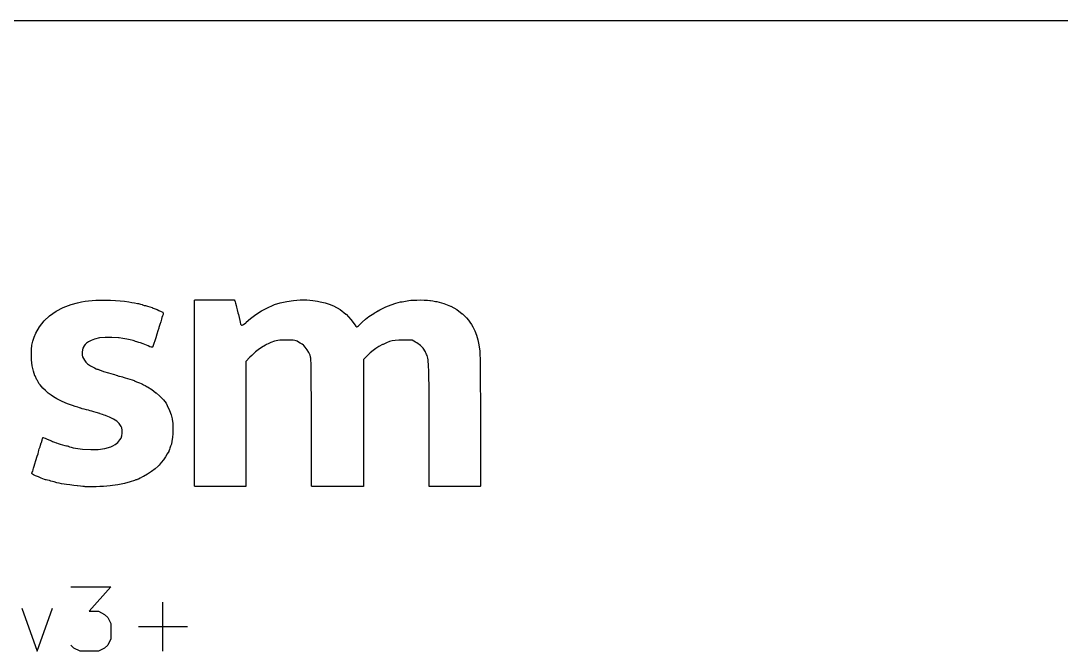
# Model space of a CAD drawing. Extents: x 8 to 330, y -289 to -8.
# Drawn here: x 121.96 to 146.2, y -273.68 to -259 of the extents above; entities that cross this region are included whole.
import ezdxf

# ---------------------------------------------------------------- set-up
doc = ezdxf.new("R2010")
doc.units = 0
doc.header["$MEASUREMENT"] = 0
doc.layers.add('BLACK', color=7, linetype='CONTINUOUS')

msp = doc.modelspace()

# ---------------------------------------------------------------- linework, layer by layer
at = {"layer": 'BLACK', "linetype": 'CONTINUOUS'}
for p, q in [((200.007, -259.002), (92.0072, -259.002)), ((123.134, -265.607), (123.286, -265.566)), ((123.286, -265.566), (123.378, -265.547)), ((123.286, -265.566), (123.286, -265.566)), ((123.286, -265.566), (123.286, -265.566)), ((123.378, -265.547), (123.461, -265.532)), ((123.378, -265.547), (123.378, -265.547)), ((123.378, -265.547), (123.378, -265.547)), ((123.461, -265.532), (123.461, -265.532)), ((123.461, -265.532), (123.462, -265.532)), ((123.462, -265.532), (123.54, -265.521)), ((123.54, -265.521), (123.622, -265.514)), ((123.54, -265.521), (123.54, -265.521)), ((123.54, -265.521), (123.54, -265.521)), ((123.622, -265.514), (123.714, -265.51)), ((123.622, -265.514), (123.622, -265.514)), ((123.622, -265.514), (123.622, -265.514)), ((123.714, -265.51), (123.823, -265.509)), ((123.714, -265.51), (123.714, -265.51)), ((123.714, -265.51), (123.714, -265.51)), ((123.823, -265.509), (123.908, -265.508)), ((123.823, -265.509), (123.823, -265.509)), ((123.908, -265.508), (123.908, -265.508)), ((123.908, -265.508), (123.908, -265.508)), ((123.908, -265.508), (124.049, -265.509)), ((124.049, -265.509), (124.049, -265.509)), ((124.049, -265.509), (124.049, -265.509)), ((124.049, -265.509), (124.17, -265.513)), ((124.17, -265.513), (124.17, -265.513)), ((124.17, -265.513), (124.171, -265.513)), ((124.171, -265.513), (124.278, -265.521)), ((124.278, -265.521), (124.278, -265.521)), ((124.278, -265.521), (124.278, -265.521)), ((124.278, -265.521), (124.38, -265.532)), ((124.38, -265.532), (124.38, -265.532)), ((124.38, -265.532), (124.38, -265.532)), ((124.38, -265.532), (124.482, -265.547)), ((124.482, -265.547), (124.482, -265.547)), ((124.482, -265.547), (124.482, -265.547)), ((124.482, -265.547), (124.551, -265.56)), ((124.551, -265.56), (124.551, -265.56)), ((124.551, -265.56), (124.551, -265.56)), ((124.551, -265.56), (124.614, -265.572)), ((124.614, -265.572), (124.682, -265.584)), ((124.682, -265.584), (124.706, -265.588)), ((124.706, -265.588), (124.706, -265.588)), ((124.706, -265.588), (124.706, -265.588)), ((124.706, -265.588), (124.752, -265.598)), ((126.013, -265.506), (126.014, -265.504)), ((126.013, -269.838), (126.013, -265.506)), ((126.014, -265.504), (126.015, -265.503)), ((126.015, -265.503), (126.016, -265.502)), ((126.016, -265.502), (126.018, -265.501)), ((126.018, -265.501), (126.936, -265.501)), ((126.936, -265.501), (126.936, -265.501)), ((126.936, -265.501), (126.937, -265.501)), ((126.936, -265.501), (126.936, -265.501)), ((126.937, -265.501), (126.938, -265.502)), ((126.938, -265.502), (126.938, -265.502)), ((126.938, -265.502), (126.938, -265.502)), ((126.938, -265.502), (126.939, -265.502)), ((126.939, -265.502), (126.94, -265.503)), ((126.94, -265.503), (126.94, -265.503)), ((126.94, -265.503), (126.94, -265.503)), ((126.94, -265.503), (126.94, -265.504)), ((126.94, -265.504), (126.941, -265.504)), ((126.941, -265.504), (126.941, -265.504)), ((126.941, -265.504), (126.941, -265.504)), ((126.941, -265.504), (126.956, -265.543)), ((126.956, -265.543), (126.956, -265.543)), ((126.956, -265.543), (126.956, -265.544)), ((126.956, -265.544), (126.968, -265.579)), ((126.968, -265.579), (126.968, -265.579)), ((126.968, -265.579), (126.968, -265.579)), ((126.968, -265.579), (126.982, -265.629)), ((127.872, -265.61), (128.006, -265.568)), ((128.006, -265.568), (128.156, -265.535)), ((128.006, -265.568), (128.006, -265.568)), ((128.006, -265.568), (128.006, -265.568)), ((128.156, -265.535), (128.156, -265.535)), ((128.156, -265.535), (128.157, -265.535)), ((128.157, -265.535), (128.315, -265.513)), ((128.315, -265.513), (128.474, -265.501)), ((128.315, -265.513), (128.315, -265.513)), ((128.315, -265.513), (128.315, -265.513)), ((128.474, -265.501), (128.474, -265.501)), ((128.474, -265.501), (128.474, -265.501)), ((128.474, -265.501), (128.627, -265.501)), ((128.627, -265.501), (128.627, -265.501)), ((128.627, -265.501), (128.628, -265.501)), ((128.628, -265.501), (128.767, -265.513)), ((128.767, -265.513), (128.767, -265.513)), ((128.767, -265.513), (128.767, -265.513)), ((128.767, -265.513), (128.817, -265.521)), ((128.817, -265.521), (128.817, -265.521)), ((128.817, -265.521), (128.817, -265.521)), ((128.817, -265.521), (128.877, -265.533)), ((128.877, -265.533), (128.934, -265.543)), ((128.934, -265.543), (128.975, -265.55)), ((128.975, -265.55), (128.975, -265.55)), ((128.975, -265.55), (128.975, -265.55)), ((128.975, -265.55), (129.055, -265.569)), ((129.055, -265.569), (129.056, -265.569)), ((129.056, -265.569), (129.056, -265.569)), ((129.056, -265.569), (129.147, -265.6)), ((130.588, -265.613), (130.699, -265.576)), ((130.699, -265.576), (130.811, -265.549)), ((130.699, -265.576), (130.699, -265.576)), ((130.699, -265.576), (130.699, -265.576)), ((130.811, -265.549), (130.843, -265.543)), ((130.811, -265.549), (130.811, -265.549)), ((130.811, -265.549), (130.811, -265.549)), ((130.843, -265.543), (130.963, -265.521)), ((130.843, -265.543), (130.843, -265.543)), ((130.843, -265.543), (130.843, -265.543)), ((130.963, -265.521), (130.998, -265.515)), ((130.963, -265.521), (130.963, -265.521)), ((130.963, -265.521), (130.963, -265.521)), ((130.998, -265.515), (130.998, -265.515)), ((130.998, -265.515), (130.999, -265.515)), ((130.999, -265.515), (131.045, -265.509)), ((131.045, -265.509), (131.111, -265.506)), ((131.045, -265.509), (131.045, -265.509)), ((131.045, -265.509), (131.045, -265.509)), ((131.111, -265.506), (131.191, -265.504)), ((131.111, -265.506), (131.111, -265.506)), ((131.111, -265.506), (131.111, -265.506)), ((131.191, -265.504), (131.276, -265.503)), ((131.191, -265.504), (131.191, -265.504)), ((131.191, -265.504), (131.191, -265.504)), ((131.276, -265.503), (131.276, -265.503)), ((131.276, -265.503), (131.276, -265.503)), ((131.276, -265.503), (131.359, -265.505)), ((131.359, -265.505), (131.359, -265.505)), ((131.359, -265.505), (131.359, -265.505)), ((131.359, -265.505), (131.432, -265.507)), ((131.432, -265.507), (131.432, -265.507)), ((131.432, -265.507), (131.433, -265.507)), ((131.433, -265.507), (131.49, -265.512)), ((131.49, -265.512), (131.49, -265.512)), ((131.49, -265.512), (131.49, -265.512)), ((131.49, -265.512), (131.508, -265.515)), ((131.508, -265.515), (131.508, -265.515)), ((131.508, -265.515), (131.508, -265.515)), ((131.508, -265.515), (131.56, -265.524)), ((131.56, -265.524), (131.56, -265.524)), ((131.56, -265.524), (131.56, -265.524)), ((131.56, -265.524), (131.621, -265.536)), ((131.621, -265.536), (131.621, -265.536)), ((131.621, -265.536), (131.653, -265.542)), ((131.653, -265.542), (131.653, -265.542)), ((131.653, -265.542), (131.653, -265.542)), ((131.653, -265.542), (131.817, -265.583)), ((131.817, -265.583), (131.818, -265.583)), ((131.818, -265.583), (131.818, -265.584)), ((131.818, -265.584), (131.975, -265.646)), ((122.635, -265.871), (122.784, -265.766)), ((122.784, -265.766), (122.785, -265.766)), ((122.785, -265.766), (122.951, -265.678)), ((122.785, -265.766), (122.785, -265.766)), ((122.951, -265.678), (123.133, -265.608)), ((122.951, -265.678), (122.951, -265.678)), ((122.951, -265.678), (122.951, -265.678)), ((123.133, -265.608), (123.134, -265.607)), ((123.134, -265.607), (123.134, -265.607)), ((124.752, -265.598), (124.752, -265.598)), ((124.752, -265.598), (124.753, -265.598)), ((124.753, -265.598), (124.787, -265.608)), ((124.787, -265.608), (124.787, -265.609)), ((124.787, -265.609), (124.788, -265.609)), ((124.788, -265.609), (124.799, -265.616)), ((124.799, -265.616), (124.823, -265.626)), ((124.823, -265.626), (124.84, -265.628)), ((124.84, -265.628), (124.84, -265.628)), ((124.84, -265.628), (124.84, -265.628)), ((124.84, -265.628), (124.869, -265.633)), ((124.869, -265.633), (124.869, -265.633)), ((124.869, -265.633), (124.869, -265.633)), ((124.869, -265.633), (124.914, -265.645)), ((124.914, -265.645), (124.915, -265.645)), ((124.915, -265.645), (124.915, -265.645)), ((124.915, -265.645), (124.97, -265.662)), ((124.97, -265.662), (124.97, -265.662)), ((124.97, -265.662), (124.97, -265.662)), ((124.97, -265.662), (125.024, -265.681)), ((125.024, -265.681), (125.024, -265.682)), ((125.024, -265.682), (125.024, -265.682)), ((125.024, -265.682), (125.067, -265.699)), ((125.067, -265.699), (125.067, -265.699)), ((125.067, -265.699), (125.067, -265.699)), ((125.067, -265.699), (125.095, -265.711)), ((125.095, -265.711), (125.139, -265.728)), ((125.139, -265.728), (125.139, -265.728)), ((125.139, -265.728), (125.139, -265.728)), ((125.139, -265.728), (125.177, -265.744)), ((125.177, -265.744), (125.177, -265.744)), ((125.177, -265.744), (125.177, -265.744)), ((125.177, -265.744), (125.234, -265.769)), ((125.234, -265.769), (125.234, -265.769)), ((125.234, -265.769), (125.235, -265.769)), ((125.235, -265.769), (125.269, -265.79)), ((125.269, -265.79), (125.269, -265.79)), ((125.269, -265.79), (125.269, -265.79)), ((125.269, -265.79), (125.27, -265.791)), ((125.27, -265.791), (125.27, -265.791)), ((125.27, -265.791), (125.27, -265.791)), ((125.27, -265.791), (125.27, -265.792)), ((125.27, -265.792), (125.282, -265.812)), ((125.283, -265.815), (125.279, -265.839)), ((125.282, -265.812), (125.283, -265.812)), ((125.283, -265.812), (125.283, -265.813)), ((125.283, -265.813), (125.283, -265.813)), ((125.283, -265.813), (125.283, -265.813)), ((125.283, -265.813), (125.283, -265.814)), ((125.283, -265.814), (125.283, -265.815)), ((126.982, -265.629), (126.982, -265.629)), ((126.982, -265.629), (126.982, -265.629)), ((126.982, -265.629), (126.991, -265.667)), ((126.991, -265.667), (126.991, -265.667)), ((126.991, -265.667), (126.991, -265.667)), ((126.991, -265.667), (127.005, -265.73)), ((127.005, -265.73), (127.022, -265.801)), ((127.022, -265.801), (127.022, -265.801)), ((127.022, -265.801), (127.022, -265.801)), ((127.022, -265.801), (127.032, -265.844)), ((127.438, -265.842), (127.571, -265.758)), ((127.571, -265.758), (127.708, -265.683)), ((127.571, -265.758), (127.571, -265.758)), ((127.571, -265.758), (127.571, -265.758)), ((127.708, -265.683), (127.841, -265.623)), ((127.708, -265.683), (127.708, -265.683)), ((127.708, -265.683), (127.708, -265.683)), ((127.841, -265.623), (127.871, -265.611)), ((127.841, -265.623), (127.841, -265.623)), ((127.841, -265.623), (127.841, -265.623)), ((127.871, -265.611), (127.872, -265.611)), ((127.872, -265.611), (127.872, -265.61)), ((129.147, -265.6), (129.147, -265.601)), ((129.147, -265.601), (129.147, -265.601)), ((129.147, -265.601), (129.243, -265.642)), ((129.243, -265.642), (129.243, -265.642)), ((129.243, -265.642), (129.244, -265.642)), ((129.244, -265.642), (129.401, -265.727)), ((129.401, -265.727), (129.401, -265.727)), ((129.401, -265.727), (129.401, -265.727)), ((129.401, -265.727), (129.537, -265.832)), ((129.537, -265.832), (129.538, -265.833)), ((130.146, -265.839), (130.206, -265.801)), ((130.206, -265.801), (130.221, -265.794)), ((130.206, -265.801), (130.206, -265.801)), ((130.206, -265.801), (130.206, -265.801)), ((130.221, -265.794), (130.247, -265.78)), ((130.247, -265.78), (130.28, -265.758)), ((130.28, -265.758), (130.283, -265.756)), ((130.283, -265.756), (130.284, -265.756)), ((130.284, -265.756), (130.323, -265.733)), ((130.284, -265.756), (130.284, -265.756)), ((130.323, -265.733), (130.358, -265.714)), ((130.323, -265.733), (130.323, -265.733)), ((130.323, -265.733), (130.323, -265.733)), ((130.358, -265.714), (130.359, -265.713)), ((130.358, -265.714), (130.358, -265.714)), ((130.358, -265.714), (130.358, -265.714)), ((130.359, -265.713), (130.36, -265.713)), ((130.36, -265.713), (130.39, -265.7)), ((130.36, -265.713), (130.36, -265.713)), ((130.36, -265.713), (130.36, -265.713)), ((130.39, -265.7), (130.435, -265.68)), ((130.39, -265.7), (130.39, -265.7)), ((130.39, -265.7), (130.39, -265.7)), ((130.435, -265.68), (130.465, -265.666)), ((130.465, -265.666), (130.587, -265.614)), ((130.465, -265.666), (130.465, -265.666)), ((130.465, -265.666), (130.465, -265.666)), ((130.587, -265.614), (130.588, -265.613)), ((130.587, -265.614), (130.587, -265.614)), ((131.975, -265.646), (131.975, -265.646)), ((131.975, -265.646), (131.976, -265.646)), ((131.976, -265.646), (132.12, -265.726)), ((132.12, -265.726), (132.12, -265.726)), ((132.12, -265.726), (132.12, -265.726)), ((132.12, -265.726), (132.247, -265.822)), ((132.247, -265.822), (132.247, -265.822)), ((132.247, -265.822), (132.248, -265.823)), ((132.248, -265.823), (132.285, -265.858)), ((122.399, -266.126), (122.506, -265.992)), ((122.506, -265.992), (122.507, -265.992)), ((122.507, -265.992), (122.635, -265.872)), ((122.507, -265.992), (122.507, -265.992)), ((122.635, -265.872), (122.635, -265.871)), ((122.635, -265.871), (122.635, -265.871)), ((125.223, -266.008), (125.202, -266.076)), ((125.24, -265.953), (125.223, -266.008)), ((125.223, -266.008), (125.223, -266.008)), ((125.252, -265.913), (125.24, -265.953)), ((125.24, -265.953), (125.24, -265.953)), ((125.24, -265.953), (125.24, -265.953)), ((125.266, -265.869), (125.252, -265.913)), ((125.276, -265.843), (125.266, -265.869)), ((125.278, -265.842), (125.276, -265.843)), ((125.279, -265.84), (125.278, -265.841)), ((125.278, -265.841), (125.278, -265.841)), ((125.278, -265.841), (125.278, -265.842)), ((125.279, -265.839), (125.279, -265.84)), ((125.279, -265.84), (125.279, -265.84)), ((125.279, -265.84), (125.279, -265.84)), ((127.032, -265.844), (127.047, -265.908)), ((127.047, -265.908), (127.047, -265.908)), ((127.047, -265.908), (127.047, -265.908)), ((127.047, -265.908), (127.062, -265.977)), ((127.062, -265.977), (127.071, -266.017)), ((127.071, -266.017), (127.084, -266.065)), ((127.084, -266.065), (127.1, -266.089)), ((127.12, -266.091), (127.153, -266.073)), ((127.153, -266.073), (127.202, -266.032)), ((127.202, -266.032), (127.214, -266.02)), ((127.214, -266.019), (127.316, -265.931)), ((127.214, -266.02), (127.214, -266.019)), ((127.214, -266.02), (127.214, -266.02)), ((127.316, -265.931), (127.437, -265.842)), ((127.316, -265.931), (127.316, -265.931)), ((127.316, -265.931), (127.316, -265.931)), ((127.437, -265.842), (127.437, -265.842)), ((127.437, -265.842), (127.438, -265.842)), ((129.538, -265.833), (129.538, -265.833)), ((129.538, -265.833), (129.654, -265.958)), ((129.654, -265.958), (129.654, -265.958)), ((129.654, -265.958), (129.654, -265.958)), ((129.654, -265.958), (129.702, -266.025)), ((129.702, -266.025), (129.702, -266.025)), ((129.702, -266.025), (129.702, -266.025)), ((129.702, -266.025), (129.741, -266.081)), ((129.843, -266.093), (129.916, -266.023)), ((129.916, -266.022), (129.995, -265.953)), ((129.916, -266.023), (129.916, -266.022)), ((129.916, -266.023), (129.916, -266.023)), ((129.995, -265.953), (130.073, -265.891)), ((129.995, -265.953), (129.995, -265.953)), ((129.995, -265.953), (129.995, -265.953)), ((130.073, -265.891), (130.145, -265.839)), ((130.073, -265.891), (130.073, -265.891)), ((130.073, -265.891), (130.073, -265.891)), ((130.145, -265.839), (130.145, -265.839)), ((130.145, -265.839), (130.146, -265.839)), ((132.285, -265.858), (132.285, -265.858)), ((132.285, -265.858), (132.285, -265.858)), ((132.285, -265.858), (132.345, -265.919)), ((132.345, -265.919), (132.345, -265.919)), ((132.345, -265.919), (132.345, -265.919)), ((132.345, -265.919), (132.39, -265.97)), ((132.39, -265.97), (132.39, -265.97)), ((132.39, -265.97), (132.39, -265.97)), ((132.39, -265.97), (132.426, -266.018)), ((132.426, -266.018), (132.426, -266.018)), ((132.426, -266.018), (132.426, -266.019)), ((132.426, -266.019), (132.46, -266.073)), ((132.46, -266.073), (132.46, -266.073)), ((132.46, -266.073), (132.461, -266.073)), ((132.461, -266.073), (132.49, -266.125)), ((122.277, -266.367), (122.317, -266.273)), ((122.317, -266.273), (122.399, -266.127)), ((122.317, -266.273), (122.317, -266.273)), ((122.317, -266.273), (122.317, -266.273)), ((122.399, -266.127), (122.399, -266.126)), ((122.399, -266.126), (122.399, -266.126)), ((125.134, -266.295), (125.116, -266.353)), ((125.155, -266.225), (125.134, -266.295)), ((125.134, -266.295), (125.134, -266.295)), ((125.134, -266.295), (125.134, -266.295)), ((125.177, -266.157), (125.155, -266.225)), ((125.181, -266.145), (125.177, -266.157)), ((125.202, -266.076), (125.181, -266.145)), ((125.181, -266.145), (125.181, -266.145)), ((125.181, -266.145), (125.181, -266.145)), ((125.202, -266.076), (125.202, -266.076)), ((127.1, -266.089), (127.12, -266.091)), ((129.741, -266.081), (129.768, -266.114)), ((129.768, -266.114), (129.789, -266.126)), ((129.789, -266.126), (129.808, -266.123)), ((129.808, -266.123), (129.832, -266.103)), ((129.832, -266.103), (129.843, -266.093)), ((129.843, -266.093), (129.843, -266.093)), ((129.843, -266.093), (129.843, -266.093)), ((132.49, -266.125), (132.49, -266.125)), ((132.49, -266.125), (132.49, -266.125)), ((132.49, -266.125), (132.538, -266.223)), ((132.538, -266.223), (132.538, -266.223)), ((132.538, -266.223), (132.538, -266.223)), ((132.538, -266.223), (132.576, -266.322)), ((122.213, -266.657), (122.224, -266.556)), ((122.224, -266.555), (122.244, -266.462)), ((122.224, -266.556), (122.224, -266.555)), ((122.224, -266.555), (122.224, -266.555)), ((122.244, -266.462), (122.276, -266.368)), ((122.244, -266.462), (122.244, -266.462)), ((122.244, -266.462), (122.244, -266.462)), ((122.276, -266.368), (122.277, -266.367)), ((122.277, -266.367), (122.277, -266.367)), ((123.464, -266.538), (123.432, -266.582)), ((123.496, -266.505), (123.464, -266.538)), ((123.539, -266.477), (123.496, -266.505)), ((123.6, -266.445), (123.539, -266.477)), ((123.682, -266.414), (123.6, -266.445)), ((123.797, -266.388), (123.682, -266.414)), ((123.931, -266.374), (123.797, -266.388)), ((124.081, -266.374), (123.931, -266.374)), ((124.24, -266.386), (124.081, -266.374)), ((124.251, -266.387), (124.24, -266.386)), ((124.342, -266.4), (124.251, -266.387)), ((124.432, -266.415), (124.342, -266.4)), ((124.514, -266.432), (124.432, -266.415)), ((124.582, -266.45), (124.514, -266.432)), ((124.628, -266.465), (124.582, -266.45)), ((124.63, -266.466), (124.628, -266.465)), ((124.666, -266.48), (124.63, -266.466)), ((124.63, -266.466), (124.63, -266.466)), ((124.63, -266.466), (124.63, -266.466)), ((124.667, -266.48), (124.666, -266.48)), ((124.692, -266.485), (124.667, -266.48)), ((124.667, -266.48), (124.667, -266.48)), ((124.711, -266.489), (124.692, -266.485)), ((124.755, -266.502), (124.711, -266.489)), ((124.816, -266.524), (124.755, -266.502)), ((124.894, -266.553), (124.816, -266.524)), ((124.816, -266.524), (124.816, -266.524)), ((124.931, -266.569), (124.894, -266.553)), ((125.064, -266.518), (125.048, -266.563)), ((125.086, -266.452), (125.064, -266.518)), ((125.064, -266.518), (125.064, -266.518)), ((125.064, -266.518), (125.064, -266.518)), ((125.113, -266.362), (125.086, -266.452)), ((125.086, -266.452), (125.086, -266.452)), ((125.086, -266.452), (125.086, -266.452)), ((125.116, -266.353), (125.113, -266.362)), ((125.116, -266.353), (125.116, -266.353)), ((125.116, -266.353), (125.116, -266.353)), ((127.661, -266.556), (127.623, -266.577)), ((127.685, -266.541), (127.661, -266.555)), ((127.661, -266.555), (127.661, -266.556)), ((127.661, -266.556), (127.661, -266.556)), ((127.686, -266.541), (127.685, -266.541)), ((127.685, -266.541), (127.685, -266.541)), ((127.723, -266.523), (127.686, -266.541)), ((127.686, -266.541), (127.686, -266.541)), ((127.686, -266.541), (127.686, -266.541)), ((127.786, -266.496), (127.723, -266.523)), ((127.875, -266.462), (127.786, -266.496)), ((127.908, -266.451), (127.875, -266.462)), ((127.947, -266.444), (127.908, -266.451)), ((127.996, -266.439), (127.947, -266.444)), ((128.061, -266.437), (127.996, -266.439)), ((128.149, -266.436), (128.061, -266.437)), ((128.196, -266.436), (128.149, -266.436)), ((128.263, -266.437), (128.196, -266.436)), ((128.311, -266.439), (128.263, -266.437)), ((128.345, -266.444), (128.311, -266.439)), ((128.374, -266.452), (128.345, -266.444)), ((128.4, -266.464), (128.374, -266.452)), ((128.432, -266.482), (128.4, -266.464)), ((128.472, -266.505), (128.432, -266.482)), ((128.517, -266.534), (128.472, -266.505)), ((128.549, -266.558), (128.517, -266.534)), ((128.553, -266.562), (128.549, -266.558)), ((130.39, -266.542), (130.305, -266.586)), ((130.401, -266.537), (130.39, -266.542)), ((130.484, -266.499), (130.401, -266.537)), ((130.401, -266.537), (130.401, -266.537)), ((130.401, -266.537), (130.401, -266.537)), ((130.553, -266.471), (130.484, -266.499)), ((130.617, -266.453), (130.553, -266.471)), ((130.686, -266.443), (130.617, -266.453)), ((130.765, -266.438), (130.686, -266.443)), ((130.865, -266.436), (130.765, -266.438)), ((131.076, -266.436), (130.865, -266.436)), ((131.159, -266.483), (131.076, -266.436)), ((131.189, -266.5), (131.159, -266.483)), ((131.159, -266.483), (131.159, -266.483)), ((131.272, -266.559), (131.189, -266.5)), ((131.335, -266.627), (131.272, -266.559)), ((132.576, -266.322), (132.576, -266.323)), ((132.576, -266.323), (132.576, -266.323)), ((132.576, -266.323), (132.607, -266.43)), ((132.607, -266.43), (132.607, -266.43)), ((132.607, -266.43), (132.607, -266.43)), ((132.607, -266.43), (132.632, -266.551)), ((132.632, -266.551), (132.632, -266.551)), ((132.632, -266.551), (132.632, -266.551)), ((132.632, -266.551), (132.653, -266.694)), ((122.21, -266.776), (122.213, -266.657)), ((122.214, -266.895), (122.21, -266.776)), ((122.21, -266.776), (122.21, -266.776)), ((122.21, -266.776), (122.21, -266.776)), ((122.213, -266.657), (122.213, -266.657)), ((122.213, -266.657), (122.213, -266.657)), ((123.397, -266.665), (123.393, -266.717)), ((123.393, -266.717), (123.393, -266.735)), ((123.393, -266.735), (123.396, -266.791)), ((123.396, -266.791), (123.404, -266.83)), ((123.408, -266.627), (123.397, -266.665)), ((123.429, -266.589), (123.408, -266.627)), ((123.432, -266.582), (123.429, -266.589)), ((124.972, -266.59), (124.931, -266.569)), ((125.001, -266.601), (124.972, -266.59)), ((124.972, -266.59), (124.972, -266.59)), ((124.972, -266.59), (124.972, -266.59)), ((125.002, -266.601), (125.001, -266.601)), ((125.001, -266.601), (125.001, -266.601)), ((125.003, -266.601), (125.002, -266.601)), ((125.002, -266.601), (125.002, -266.601)), ((125.024, -266.6), (125.003, -266.601)), ((125.003, -266.601), (125.003, -266.601)), ((125.003, -266.601), (125.003, -266.601)), ((125.025, -266.6), (125.024, -266.6)), ((125.024, -266.6), (125.024, -266.6)), ((125.026, -266.6), (125.025, -266.6)), ((125.025, -266.6), (125.025, -266.6)), ((125.027, -266.599), (125.026, -266.6)), ((125.026, -266.6), (125.026, -266.6)), ((125.026, -266.6), (125.026, -266.6)), ((125.028, -266.599), (125.027, -266.599)), ((125.035, -266.59), (125.028, -266.598)), ((125.028, -266.598), (125.028, -266.599)), ((125.028, -266.599), (125.028, -266.599)), ((125.036, -266.589), (125.035, -266.59)), ((125.035, -266.59), (125.035, -266.59)), ((125.048, -266.563), (125.036, -266.589)), ((125.048, -266.563), (125.048, -266.563)), ((125.048, -266.563), (125.048, -266.563)), ((127.341, -266.796), (127.301, -266.838)), ((127.432, -266.71), (127.341, -266.796)), ((127.524, -266.637), (127.432, -266.71)), ((127.609, -266.584), (127.524, -266.637)), ((127.622, -266.577), (127.609, -266.584)), ((127.623, -266.577), (127.622, -266.577)), ((127.623, -266.577), (127.623, -266.577)), ((128.59, -266.604), (128.553, -266.562)), ((128.631, -266.662), (128.59, -266.604)), ((128.671, -266.729), (128.631, -266.662)), ((128.702, -266.791), (128.671, -266.729)), ((128.702, -266.792), (128.702, -266.791)), ((128.702, -266.793), (128.702, -266.792)), ((128.702, -266.792), (128.702, -266.792)), ((128.702, -266.792), (128.702, -266.792)), ((128.703, -266.794), (128.702, -266.793)), ((128.707, -266.805), (128.703, -266.794)), ((128.703, -266.794), (128.703, -266.794)), ((128.703, -266.794), (128.703, -266.794)), ((130.04, -266.795), (129.946, -266.887)), ((130.1, -266.737), (130.04, -266.795)), ((130.167, -266.677), (130.1, -266.737)), ((130.233, -266.629), (130.167, -266.677)), ((130.305, -266.586), (130.233, -266.629)), ((131.386, -266.712), (131.335, -266.627)), ((131.39, -266.719), (131.386, -266.712)), ((131.39, -266.72), (131.39, -266.719)), ((131.39, -266.719), (131.39, -266.719)), ((131.404, -266.746), (131.39, -266.72)), ((131.416, -266.772), (131.404, -266.746)), ((131.425, -266.799), (131.416, -266.772)), ((131.434, -266.827), (131.425, -266.799)), ((132.653, -266.694), (132.653, -266.695)), ((132.653, -266.695), (132.653, -266.695)), ((132.653, -266.695), (132.654, -266.706)), ((132.654, -266.706), (132.654, -266.706)), ((132.654, -266.706), (132.654, -266.706)), ((132.654, -266.706), (132.656, -266.734)), ((132.656, -266.734), (132.656, -266.734)), ((132.656, -266.734), (132.656, -266.734)), ((132.656, -266.734), (132.658, -266.79)), ((132.658, -266.79), (132.658, -266.79)), ((132.658, -266.79), (132.658, -266.79)), ((132.658, -266.79), (132.66, -266.869)), ((122.214, -266.896), (122.214, -266.895)), ((122.231, -267.033), (122.214, -266.896)), ((122.214, -266.896), (122.214, -266.896)), ((122.258, -267.159), (122.231, -267.033)), ((122.231, -267.033), (122.231, -267.033)), ((122.231, -267.033), (122.231, -267.033)), ((123.404, -266.83), (123.423, -266.868)), ((123.423, -266.868), (123.444, -266.902)), ((123.444, -266.902), (123.479, -266.948)), ((123.479, -266.948), (123.516, -266.988)), ((123.516, -266.988), (123.54, -267.007)), ((123.54, -267.007), (123.583, -267.034)), ((123.583, -267.034), (123.631, -267.061)), ((127.301, -266.838), (127.208, -266.937)), ((127.208, -266.937), (127.208, -269.838)), ((128.71, -266.817), (128.707, -266.805)), ((128.714, -266.833), (128.71, -266.817)), ((128.71, -266.817), (128.71, -266.817)), ((128.71, -266.817), (128.71, -266.817)), ((128.717, -266.854), (128.714, -266.833)), ((128.719, -266.881), (128.717, -266.854)), ((128.721, -266.918), (128.719, -266.881)), ((128.723, -266.964), (128.721, -266.918)), ((128.725, -267.023), (128.723, -266.964)), ((128.726, -267.094), (128.725, -267.023)), ((129.946, -266.887), (129.946, -269.838)), ((131.442, -266.859), (131.434, -266.827)), ((131.449, -266.897), (131.442, -266.859)), ((131.455, -266.942), (131.449, -266.897)), ((131.46, -266.997), (131.455, -266.942)), ((131.463, -267.062), (131.46, -266.997)), ((132.66, -266.869), (132.66, -266.869)), ((132.66, -266.869), (132.66, -266.869)), ((132.66, -266.869), (132.661, -266.971)), ((132.661, -266.971), (132.663, -267.094)), ((122.258, -267.16), (122.258, -267.159)), ((122.258, -267.159), (122.258, -267.159)), ((122.294, -267.271), (122.258, -267.16)), ((122.295, -267.271), (122.294, -267.271)), ((122.34, -267.36), (122.295, -267.271)), ((122.295, -267.271), (122.295, -267.271)), ((123.631, -267.061), (123.677, -267.086)), ((123.677, -267.086), (123.715, -267.104)), ((123.715, -267.104), (123.737, -267.11)), ((123.737, -267.11), (123.757, -267.115)), ((123.757, -267.115), (123.758, -267.115)), ((123.758, -267.115), (123.758, -267.115)), ((123.758, -267.115), (123.792, -267.127)), ((123.792, -267.127), (123.792, -267.128)), ((123.792, -267.128), (123.793, -267.128)), ((123.793, -267.128), (123.795, -267.13)), ((123.795, -267.13), (123.891, -267.165)), ((123.891, -267.165), (124.003, -267.201)), ((124.003, -267.201), (124.117, -267.233)), ((124.117, -267.233), (124.142, -267.239)), ((124.142, -267.239), (124.142, -267.239)), ((124.142, -267.239), (124.143, -267.239)), ((124.143, -267.239), (124.184, -267.251)), ((124.184, -267.251), (124.184, -267.251)), ((124.184, -267.251), (124.184, -267.252)), ((124.184, -267.252), (124.214, -267.263)), ((124.214, -267.263), (124.215, -267.263)), ((124.215, -267.263), (124.215, -267.263)), ((124.215, -267.263), (124.221, -267.268)), ((124.221, -267.268), (124.243, -267.277)), ((124.243, -267.277), (124.264, -267.279)), ((124.264, -267.279), (124.264, -267.279)), ((124.264, -267.279), (124.264, -267.279)), ((124.264, -267.279), (124.299, -267.284)), ((124.299, -267.284), (124.299, -267.284)), ((124.299, -267.284), (124.3, -267.284)), ((124.3, -267.284), (124.343, -267.296)), ((128.728, -267.181), (128.726, -267.094)), ((128.726, -267.094), (128.726, -267.094)), ((128.726, -267.094), (128.726, -267.094)), ((128.729, -267.284), (128.728, -267.181)), ((128.73, -267.406), (128.729, -267.284)), ((131.467, -267.14), (131.463, -267.062)), ((131.463, -267.062), (131.463, -267.062)), ((131.463, -267.062), (131.463, -267.062)), ((131.469, -267.233), (131.467, -267.14)), ((131.471, -267.341), (131.469, -267.233)), ((132.663, -267.094), (132.663, -267.094)), ((132.663, -267.094), (132.663, -267.094)), ((132.663, -267.094), (132.664, -267.235)), ((132.664, -267.235), (132.664, -267.235)), ((132.664, -267.235), (132.665, -267.394)), ((122.34, -267.361), (122.34, -267.36)), ((122.349, -267.375), (122.34, -267.361)), ((122.34, -267.361), (122.34, -267.361)), ((122.366, -267.405), (122.349, -267.375)), ((122.373, -267.422), (122.366, -267.405)), ((122.374, -267.424), (122.373, -267.422)), ((122.373, -267.422), (122.373, -267.422)), ((122.373, -267.422), (122.373, -267.422)), ((122.374, -267.425), (122.374, -267.424)), ((122.387, -267.444), (122.374, -267.425)), ((122.374, -267.425), (122.374, -267.425)), ((122.413, -267.478), (122.387, -267.444)), ((122.387, -267.444), (122.387, -267.444)), ((122.387, -267.444), (122.387, -267.444)), ((122.447, -267.52), (122.413, -267.478)), ((122.413, -267.478), (122.413, -267.478)), ((122.413, -267.478), (122.413, -267.478)), ((122.447, -267.521), (122.447, -267.52)), ((122.447, -267.52), (122.447, -267.52)), ((122.476, -267.553), (122.447, -267.521)), ((124.343, -267.296), (124.343, -267.296)), ((124.343, -267.296), (124.343, -267.297)), ((124.343, -267.297), (124.351, -267.299)), ((124.351, -267.299), (124.392, -267.313)), ((124.392, -267.313), (124.448, -267.332)), ((124.448, -267.332), (124.503, -267.349)), ((124.503, -267.349), (124.503, -267.349)), ((124.503, -267.349), (124.503, -267.349)), ((124.503, -267.349), (124.556, -267.366)), ((124.556, -267.366), (124.556, -267.366)), ((124.556, -267.366), (124.556, -267.366)), ((124.556, -267.366), (124.601, -267.381)), ((124.601, -267.381), (124.601, -267.382)), ((124.601, -267.382), (124.601, -267.382)), ((124.601, -267.382), (124.628, -267.392)), ((124.628, -267.392), (124.628, -267.392)), ((124.628, -267.392), (124.628, -267.392)), ((124.628, -267.392), (124.628, -267.392)), ((124.628, -267.392), (124.629, -267.392)), ((124.629, -267.392), (124.63, -267.393)), ((124.63, -267.393), (124.63, -267.393)), ((124.63, -267.393), (124.63, -267.393)), ((124.63, -267.393), (124.659, -267.406)), ((124.659, -267.406), (124.702, -267.424)), ((124.702, -267.424), (124.729, -267.435)), ((124.729, -267.435), (124.729, -267.435)), ((124.729, -267.435), (124.729, -267.435)), ((124.729, -267.435), (124.766, -267.451)), ((124.766, -267.451), (124.766, -267.451)), ((124.766, -267.451), (124.766, -267.451)), ((124.766, -267.451), (124.795, -267.464)), ((124.795, -267.464), (124.795, -267.464)), ((124.795, -267.464), (124.795, -267.464)), ((124.795, -267.464), (124.823, -267.478)), ((124.823, -267.478), (124.824, -267.478)), ((124.824, -267.478), (124.824, -267.478)), ((124.824, -267.478), (124.859, -267.497)), ((124.859, -267.497), (124.859, -267.497)), ((124.859, -267.497), (124.91, -267.525)), ((124.91, -267.525), (124.912, -267.526)), ((124.912, -267.526), (124.913, -267.526)), ((124.913, -267.526), (124.913, -267.526)), ((124.913, -267.526), (125.013, -267.589)), ((128.73, -267.547), (128.73, -267.406)), ((131.472, -267.468), (131.471, -267.341)), ((131.473, -267.614), (131.472, -267.468)), ((132.665, -267.394), (132.665, -267.394)), ((132.665, -267.394), (132.666, -267.567)), ((122.477, -267.553), (122.476, -267.553)), ((122.537, -267.611), (122.477, -267.553)), ((122.477, -267.553), (122.477, -267.553)), ((122.604, -267.67), (122.537, -267.611)), ((122.537, -267.611), (122.537, -267.611)), ((122.537, -267.611), (122.537, -267.611)), ((122.67, -267.722), (122.604, -267.67)), ((122.604, -267.67), (122.604, -267.67)), ((122.604, -267.67), (122.604, -267.67)), ((122.727, -267.76), (122.67, -267.722)), ((122.67, -267.722), (122.67, -267.722)), ((122.67, -267.722), (122.67, -267.722)), ((122.728, -267.76), (122.727, -267.76)), ((122.728, -267.761), (122.728, -267.76)), ((122.801, -267.802), (122.728, -267.761)), ((125.013, -267.589), (125.013, -267.589)), ((125.013, -267.589), (125.013, -267.589)), ((125.013, -267.589), (125.112, -267.664)), ((125.112, -267.664), (125.112, -267.664)), ((125.112, -267.664), (125.113, -267.664)), ((125.113, -267.664), (125.205, -267.745)), ((125.205, -267.745), (125.205, -267.746)), ((125.205, -267.746), (125.205, -267.746)), ((125.205, -267.746), (125.284, -267.828)), ((128.731, -267.71), (128.73, -267.547)), ((128.73, -267.547), (128.73, -267.547)), ((128.73, -267.547), (128.73, -267.547)), ((128.732, -267.897), (128.731, -267.71)), ((131.473, -267.781), (131.473, -267.614)), ((132.666, -267.567), (132.666, -267.567)), ((132.666, -267.567), (132.667, -267.753)), ((132.667, -267.753), (132.667, -267.753)), ((132.667, -267.753), (132.668, -267.95)), ((122.925, -267.863), (122.801, -267.802)), ((122.801, -267.802), (122.801, -267.802)), ((122.801, -267.802), (122.801, -267.802)), ((123.052, -267.918), (122.925, -267.863)), ((122.925, -267.863), (122.925, -267.863)), ((122.925, -267.863), (122.925, -267.863)), ((123.169, -267.961), (123.052, -267.918)), ((123.052, -267.918), (123.052, -267.918)), ((123.052, -267.918), (123.052, -267.918)), ((123.17, -267.961), (123.169, -267.961)), ((123.23, -267.981), (123.17, -267.961)), ((123.17, -267.961), (123.17, -267.961)), ((123.288, -268), (123.23, -267.981)), ((123.23, -267.981), (123.23, -267.981)), ((123.23, -267.981), (123.23, -267.981)), ((123.333, -268.016), (123.288, -268)), ((125.284, -267.828), (125.284, -267.828)), ((125.284, -267.828), (125.284, -267.828)), ((125.284, -267.828), (125.346, -267.908)), ((125.346, -267.908), (125.346, -267.908)), ((125.346, -267.908), (125.347, -267.909)), ((125.347, -267.909), (125.376, -267.96)), ((125.376, -267.96), (125.376, -267.96)), ((125.376, -267.96), (125.376, -267.96)), ((125.376, -267.96), (125.428, -268.073)), ((128.732, -268.108), (128.732, -267.897)), ((131.474, -267.972), (131.473, -267.781)), ((131.473, -267.781), (131.473, -267.781)), ((131.473, -267.781), (131.473, -267.781)), ((131.474, -269.838), (131.474, -267.972)), ((132.668, -267.95), (132.668, -267.95)), ((132.668, -267.95), (132.668, -267.95)), ((132.668, -267.95), (132.668, -268.325)), ((123.355, -268.024), (123.333, -268.016)), ((123.333, -268.016), (123.333, -268.016)), ((123.333, -268.016), (123.333, -268.016)), ((123.356, -268.024), (123.355, -268.024)), ((123.357, -268.024), (123.356, -268.024)), ((123.356, -268.024), (123.356, -268.024)), ((123.356, -268.024), (123.356, -268.024)), ((123.357, -268.025), (123.357, -268.024)), ((123.358, -268.025), (123.357, -268.025)), ((123.392, -268.035), (123.358, -268.025)), ((123.358, -268.025), (123.358, -268.025)), ((123.434, -268.044), (123.392, -268.035)), ((123.392, -268.035), (123.392, -268.035)), ((123.392, -268.035), (123.392, -268.035)), ((123.44, -268.045), (123.434, -268.044)), ((123.434, -268.044), (123.434, -268.044)), ((123.434, -268.044), (123.434, -268.044)), ((123.49, -268.057), (123.44, -268.045)), ((123.54, -268.072), (123.49, -268.057)), ((123.541, -268.072), (123.54, -268.072)), ((123.54, -268.072), (123.54, -268.072)), ((123.542, -268.072), (123.541, -268.072)), ((123.578, -268.084), (123.542, -268.072)), ((123.615, -268.095), (123.578, -268.084)), ((123.578, -268.084), (123.578, -268.084)), ((123.578, -268.084), (123.578, -268.084)), ((123.661, -268.109), (123.615, -268.095)), ((123.615, -268.095), (123.615, -268.095)), ((123.721, -268.126), (123.661, -268.109)), ((123.661, -268.109), (123.661, -268.109)), ((123.661, -268.109), (123.661, -268.109)), ((123.801, -268.15), (123.721, -268.126)), ((123.809, -268.152), (123.801, -268.15)), ((123.801, -268.15), (123.801, -268.15)), ((123.801, -268.15), (123.801, -268.15)), ((123.863, -268.168), (123.809, -268.152)), ((123.908, -268.183), (123.863, -268.168)), ((123.934, -268.193), (123.908, -268.183)), ((123.949, -268.199), (123.934, -268.193)), ((123.987, -268.215), (123.949, -268.199)), ((124.033, -268.234), (123.987, -268.215)), ((123.987, -268.215), (123.987, -268.215)), ((123.987, -268.215), (123.987, -268.215)), ((124.122, -268.276), (124.033, -268.234)), ((125.428, -268.073), (125.428, -268.073)), ((125.428, -268.073), (125.428, -268.074)), ((125.428, -268.074), (125.464, -268.175)), ((125.464, -268.175), (125.464, -268.175)), ((125.464, -268.175), (125.464, -268.175)), ((125.464, -268.175), (125.488, -268.274)), ((128.733, -268.346), (128.732, -268.108)), ((128.732, -268.108), (128.732, -268.108)), ((128.732, -268.108), (128.732, -268.108)), ((124.198, -268.325), (124.122, -268.276)), ((124.256, -268.382), (124.198, -268.325)), ((124.303, -268.451), (124.256, -268.382)), ((124.313, -268.479), (124.303, -268.451)), ((124.323, -268.538), (124.313, -268.479)), ((125.488, -268.274), (125.488, -268.274)), ((125.488, -268.274), (125.488, -268.275)), ((125.488, -268.275), (125.501, -268.381)), ((125.501, -268.381), (125.501, -268.381)), ((125.501, -268.381), (125.501, -268.381)), ((125.501, -268.381), (125.505, -268.503)), ((128.737, -269.838), (128.733, -268.346)), ((132.668, -268.325), (132.669, -269.838)), ((122.459, -268.771), (122.471, -268.732)), ((122.471, -268.732), (122.477, -268.713)), ((122.471, -268.732), (122.471, -268.732)), ((122.471, -268.732), (122.471, -268.732)), ((122.477, -268.713), (122.478, -268.712)), ((122.478, -268.712), (122.479, -268.71)), ((122.478, -268.712), (122.478, -268.712)), ((122.479, -268.71), (122.479, -268.709)), ((122.479, -268.709), (122.48, -268.709)), ((122.479, -268.71), (122.479, -268.71)), ((122.48, -268.709), (122.48, -268.708)), ((122.48, -268.708), (122.48, -268.708)), ((122.48, -268.708), (122.48, -268.708)), ((122.48, -268.708), (122.481, -268.708)), ((122.481, -268.708), (122.482, -268.707)), ((122.482, -268.707), (122.482, -268.707)), ((122.482, -268.707), (122.482, -268.707)), ((122.482, -268.707), (122.483, -268.707)), ((122.483, -268.707), (122.484, -268.707)), ((122.484, -268.707), (122.484, -268.707)), ((122.484, -268.707), (122.484, -268.707)), ((122.484, -268.707), (122.498, -268.71)), ((122.498, -268.71), (122.499, -268.71)), ((122.499, -268.71), (122.499, -268.711)), ((122.499, -268.711), (122.53, -268.723)), ((122.53, -268.723), (122.53, -268.723)), ((122.53, -268.723), (122.53, -268.723)), ((122.53, -268.723), (122.564, -268.738)), ((122.564, -268.738), (122.564, -268.738)), ((122.564, -268.738), (122.62, -268.762)), ((124.272, -268.761), (124.302, -268.718)), ((124.302, -268.718), (124.317, -268.669)), ((124.317, -268.669), (124.324, -268.605)), ((124.324, -268.605), (124.323, -268.538)), ((125.495, -268.703), (125.484, -268.787)), ((125.502, -268.612), (125.495, -268.703)), ((125.495, -268.703), (125.495, -268.703)), ((125.495, -268.703), (125.495, -268.703)), ((125.505, -268.519), (125.502, -268.611)), ((125.502, -268.611), (125.502, -268.611)), ((125.502, -268.611), (125.502, -268.612)), ((125.505, -268.503), (125.505, -268.503)), ((125.505, -268.503), (125.505, -268.503)), ((125.505, -268.503), (125.505, -268.519)), ((125.505, -268.519), (125.505, -268.519)), ((125.505, -268.519), (125.505, -268.519)), ((122.386, -268.997), (122.393, -268.967)), ((122.393, -268.967), (122.394, -268.967)), ((122.394, -268.966), (122.401, -268.951)), ((122.394, -268.967), (122.394, -268.966)), ((122.401, -268.951), (122.411, -268.926)), ((122.411, -268.926), (122.425, -268.883)), ((122.425, -268.883), (122.441, -268.83)), ((122.441, -268.83), (122.444, -268.821)), ((122.441, -268.83), (122.441, -268.83)), ((122.441, -268.83), (122.441, -268.83)), ((122.444, -268.821), (122.459, -268.771)), ((122.459, -268.771), (122.459, -268.771)), ((122.459, -268.771), (122.459, -268.771)), ((122.62, -268.762), (122.678, -268.786)), ((122.678, -268.786), (122.704, -268.796)), ((122.704, -268.796), (122.704, -268.796)), ((122.704, -268.796), (122.704, -268.796)), ((122.704, -268.796), (122.748, -268.814)), ((122.748, -268.814), (122.748, -268.814)), ((122.748, -268.814), (122.785, -268.829)), ((122.785, -268.829), (122.785, -268.829)), ((122.785, -268.829), (122.795, -268.833)), ((122.795, -268.833), (122.833, -268.846)), ((122.833, -268.846), (122.883, -268.861)), ((122.883, -268.861), (122.938, -268.877)), ((122.938, -268.877), (122.988, -268.891)), ((122.988, -268.891), (123.026, -268.9)), ((123.026, -268.9), (123.041, -268.902)), ((123.041, -268.902), (123.041, -268.902)), ((123.041, -268.902), (123.041, -268.902)), ((123.041, -268.902), (123.069, -268.909)), ((123.069, -268.909), (123.069, -268.909)), ((123.069, -268.909), (123.069, -268.909)), ((123.069, -268.909), (123.07, -268.91)), ((123.07, -268.91), (123.071, -268.91)), ((123.071, -268.91), (123.071, -268.91)), ((123.071, -268.91), (123.071, -268.91)), ((123.071, -268.91), (123.079, -268.916)), ((123.079, -268.916), (123.098, -268.924)), ((123.098, -268.924), (123.137, -268.934)), ((123.137, -268.934), (123.182, -268.943)), ((123.182, -268.943), (123.399, -268.973)), ((123.399, -268.973), (123.593, -268.986)), ((123.593, -268.986), (123.768, -268.981)), ((123.768, -268.981), (123.922, -268.959)), ((123.922, -268.959), (124.06, -268.92)), ((124.06, -268.92), (124.105, -268.902)), ((124.105, -268.902), (124.162, -268.868)), ((124.162, -268.868), (124.221, -268.818)), ((124.221, -268.818), (124.272, -268.761)), ((125.433, -268.954), (125.425, -268.983)), ((125.444, -268.93), (125.433, -268.954)), ((125.454, -268.91), (125.444, -268.93)), ((125.47, -268.858), (125.454, -268.91)), ((125.454, -268.91), (125.454, -268.91)), ((125.454, -268.91), (125.454, -268.91)), ((125.484, -268.787), (125.47, -268.857)), ((125.47, -268.857), (125.47, -268.857)), ((125.47, -268.857), (125.47, -268.858)), ((125.484, -268.787), (125.484, -268.787)), ((125.484, -268.787), (125.484, -268.787)), ((122.314, -269.24), (122.346, -269.142)), ((122.346, -269.142), (122.364, -269.085)), ((122.364, -269.085), (122.377, -269.037)), ((122.377, -269.037), (122.385, -269.005)), ((122.385, -269.005), (122.386, -268.998)), ((122.386, -268.998), (122.386, -268.997)), ((122.386, -268.997), (122.386, -268.997)), ((125.285, -269.225), (125.234, -269.291)), ((125.333, -269.155), (125.285, -269.225)), ((125.285, -269.225), (125.285, -269.225)), ((125.285, -269.225), (125.285, -269.225)), ((125.375, -269.087), (125.333, -269.155)), ((125.333, -269.155), (125.333, -269.155)), ((125.333, -269.155), (125.333, -269.155)), ((125.376, -269.087), (125.375, -269.087)), ((125.408, -269.028), (125.376, -269.087)), ((125.376, -269.087), (125.376, -269.087)), ((125.425, -268.983), (125.408, -269.027)), ((125.408, -269.027), (125.408, -269.027)), ((125.408, -269.027), (125.408, -269.028)), ((125.425, -268.983), (125.425, -268.983)), ((125.425, -268.983), (125.425, -268.983)), ((122.242, -269.487), (122.252, -269.455)), ((122.252, -269.453), (122.26, -269.419)), ((122.252, -269.454), (122.252, -269.453)), ((122.252, -269.455), (122.252, -269.454)), ((122.252, -269.454), (122.252, -269.454)), ((122.26, -269.419), (122.273, -269.375)), ((122.26, -269.419), (122.26, -269.419)), ((122.26, -269.419), (122.26, -269.419)), ((122.273, -269.375), (122.29, -269.317)), ((122.29, -269.317), (122.314, -269.24)), ((122.29, -269.317), (122.29, -269.317)), ((122.29, -269.317), (122.29, -269.317)), ((122.314, -269.24), (122.314, -269.24)), ((122.314, -269.24), (122.314, -269.24)), ((125.092, -269.432), (125.007, -269.496)), ((125.161, -269.373), (125.092, -269.432)), ((125.092, -269.432), (125.092, -269.432)), ((125.092, -269.432), (125.092, -269.432)), ((125.162, -269.373), (125.161, -269.373)), ((125.186, -269.349), (125.162, -269.373)), ((125.162, -269.373), (125.162, -269.373)), ((125.234, -269.291), (125.186, -269.348)), ((125.186, -269.348), (125.186, -269.349)), ((125.186, -269.349), (125.186, -269.349)), ((125.234, -269.291), (125.234, -269.291)), ((125.234, -269.291), (125.234, -269.291)), ((122.217, -269.534), (122.225, -269.511)), ((122.217, -269.535), (122.217, -269.534)), ((122.217, -269.534), (122.217, -269.534)), ((122.217, -269.534), (122.217, -269.534)), ((122.217, -269.536), (122.217, -269.535)), ((122.217, -269.535), (122.217, -269.535)), ((122.218, -269.543), (122.217, -269.536)), ((122.217, -269.536), (122.217, -269.536)), ((122.219, -269.544), (122.218, -269.543)), ((122.218, -269.543), (122.218, -269.543)), ((122.219, -269.545), (122.219, -269.544)), ((122.219, -269.544), (122.219, -269.544)), ((122.22, -269.546), (122.219, -269.545)), ((122.219, -269.545), (122.219, -269.545)), ((122.232, -269.559), (122.22, -269.546)), ((122.225, -269.511), (122.226, -269.51)), ((122.226, -269.51), (122.226, -269.509)), ((122.226, -269.509), (122.227, -269.509)), ((122.226, -269.51), (122.226, -269.51)), ((122.226, -269.51), (122.226, -269.51)), ((122.227, -269.509), (122.231, -269.504)), ((122.227, -269.509), (122.227, -269.509)), ((122.231, -269.504), (122.242, -269.487)), ((122.233, -269.56), (122.232, -269.559)), ((122.232, -269.559), (122.232, -269.559)), ((122.26, -269.576), (122.233, -269.56)), ((122.306, -269.597), (122.26, -269.576)), ((122.26, -269.576), (122.26, -269.576)), ((122.26, -269.576), (122.26, -269.576)), ((122.375, -269.624), (122.306, -269.597)), ((122.306, -269.597), (122.306, -269.597)), ((122.306, -269.597), (122.306, -269.597)), ((122.376, -269.624), (122.375, -269.624)), ((122.375, -269.624), (122.375, -269.624)), ((122.392, -269.63), (122.376, -269.624)), ((122.44, -269.65), (122.392, -269.63)), ((122.479, -269.668), (122.44, -269.65)), ((122.512, -269.682), (122.479, -269.668)), ((122.479, -269.668), (122.479, -269.668)), ((122.479, -269.668), (122.479, -269.668)), ((122.513, -269.682), (122.512, -269.682)), ((122.538, -269.688), (122.513, -269.682)), ((122.513, -269.682), (122.513, -269.682)), ((122.551, -269.69), (122.538, -269.688)), ((122.538, -269.688), (122.538, -269.688)), ((122.538, -269.688), (122.538, -269.688)), ((122.587, -269.698), (122.551, -269.69)), ((122.632, -269.71), (122.587, -269.698)), ((124.613, -269.705), (124.508, -269.741)), ((124.644, -269.693), (124.613, -269.705)), ((124.613, -269.705), (124.613, -269.705)), ((124.613, -269.705), (124.613, -269.705)), ((124.662, -269.688), (124.644, -269.693)), ((124.663, -269.688), (124.662, -269.688)), ((124.671, -269.685), (124.663, -269.688)), ((124.663, -269.688), (124.663, -269.688)), ((124.701, -269.672), (124.671, -269.685)), ((124.671, -269.685), (124.671, -269.685)), ((124.671, -269.685), (124.671, -269.685)), ((124.746, -269.651), (124.701, -269.672)), ((124.701, -269.672), (124.701, -269.672)), ((124.701, -269.672), (124.701, -269.672)), ((124.747, -269.651), (124.746, -269.651)), ((124.746, -269.651), (124.746, -269.651)), ((124.801, -269.623), (124.747, -269.651)), ((124.824, -269.611), (124.801, -269.623)), ((124.801, -269.623), (124.801, -269.623)), ((124.801, -269.623), (124.801, -269.623)), ((124.914, -269.558), (124.824, -269.611)), ((124.824, -269.611), (124.824, -269.611)), ((124.824, -269.611), (124.824, -269.611)), ((125.007, -269.496), (124.914, -269.557)), ((124.914, -269.557), (124.914, -269.557)), ((124.914, -269.557), (124.914, -269.558)), ((125.007, -269.496), (125.007, -269.496)), ((125.007, -269.496), (125.007, -269.496)), ((122.661, -269.718), (122.632, -269.71)), ((122.632, -269.71), (122.632, -269.71)), ((122.741, -269.741), (122.661, -269.718)), ((122.805, -269.758), (122.741, -269.741)), ((122.741, -269.741), (122.741, -269.741)), ((122.741, -269.741), (122.741, -269.741)), ((122.859, -269.771), (122.805, -269.758)), ((122.805, -269.758), (122.805, -269.758)), ((122.805, -269.758), (122.805, -269.758)), ((122.914, -269.782), (122.859, -269.771)), ((122.859, -269.771), (122.859, -269.771)), ((122.859, -269.771), (122.859, -269.771)), ((122.976, -269.792), (122.914, -269.782)), ((122.914, -269.782), (122.914, -269.782)), ((122.914, -269.782), (122.914, -269.782)), ((123.026, -269.8), (122.976, -269.792)), ((122.976, -269.792), (122.976, -269.792)), ((122.976, -269.792), (122.976, -269.792)), ((123.027, -269.8), (123.026, -269.8)), ((123.026, -269.8), (123.026, -269.8)), ((123.108, -269.811), (123.027, -269.8)), ((123.197, -269.821), (123.108, -269.811)), ((123.108, -269.811), (123.108, -269.811)), ((123.108, -269.811), (123.108, -269.811)), ((123.28, -269.83), (123.197, -269.821)), ((123.197, -269.821), (123.197, -269.821)), ((123.197, -269.821), (123.197, -269.821)), ((123.287, -269.83), (123.28, -269.83)), ((123.28, -269.83), (123.28, -269.83)), ((123.28, -269.83), (123.28, -269.83)), ((123.354, -269.837), (123.287, -269.83)), ((123.409, -269.843), (123.354, -269.837)), ((123.354, -269.837), (123.354, -269.837)), ((123.447, -269.849), (123.409, -269.843)), ((123.463, -269.853), (123.447, -269.849)), ((123.474, -269.855), (123.463, -269.853)), ((123.463, -269.853), (123.463, -269.853)), ((123.463, -269.853), (123.463, -269.853)), ((123.475, -269.855), (123.474, -269.855)), ((123.51, -269.857), (123.475, -269.855)), ((123.475, -269.855), (123.475, -269.855)), ((123.566, -269.857), (123.51, -269.857)), ((123.51, -269.857), (123.51, -269.857)), ((123.51, -269.857), (123.51, -269.857)), ((123.636, -269.855), (123.566, -269.857)), ((123.566, -269.857), (123.566, -269.857)), ((123.566, -269.857), (123.566, -269.857)), ((123.716, -269.852), (123.636, -269.855)), ((123.636, -269.855), (123.636, -269.855)), ((123.636, -269.855), (123.636, -269.855)), ((123.802, -269.848), (123.716, -269.852)), ((123.716, -269.852), (123.716, -269.852)), ((123.716, -269.852), (123.716, -269.852)), ((123.887, -269.843), (123.802, -269.848)), ((123.802, -269.848), (123.802, -269.848)), ((123.802, -269.848), (123.802, -269.848)), ((123.888, -269.843), (123.887, -269.843)), ((123.97, -269.837), (123.888, -269.843)), ((123.888, -269.843), (123.888, -269.843)), ((124.042, -269.83), (123.97, -269.837)), ((123.97, -269.837), (123.97, -269.837)), ((123.97, -269.837), (123.97, -269.837)), ((124.1, -269.824), (124.042, -269.83)), ((124.042, -269.83), (124.042, -269.83)), ((124.042, -269.83), (124.042, -269.83)), ((124.225, -269.805), (124.1, -269.824)), ((124.1, -269.824), (124.1, -269.824)), ((124.1, -269.824), (124.1, -269.824)), ((124.377, -269.775), (124.225, -269.805)), ((124.225, -269.805), (124.225, -269.805)), ((124.225, -269.805), (124.225, -269.805)), ((124.507, -269.741), (124.377, -269.775)), ((124.377, -269.775), (124.377, -269.775)), ((124.377, -269.775), (124.377, -269.775)), ((124.508, -269.741), (124.507, -269.741)), ((124.508, -269.741), (124.508, -269.741)), ((126.014, -269.84), (126.013, -269.838)), ((126.015, -269.842), (126.014, -269.84)), ((126.016, -269.843), (126.015, -269.842)), ((126.018, -269.843), (126.016, -269.843)), ((127.203, -269.843), (126.018, -269.843)), ((127.205, -269.843), (127.203, -269.843)), ((127.207, -269.842), (127.205, -269.843)), ((127.208, -269.84), (127.207, -269.842)), ((127.208, -269.838), (127.208, -269.84)), ((128.737, -269.839), (128.737, -269.838)), ((128.738, -269.84), (128.737, -269.839)), ((128.738, -269.841), (128.738, -269.84)), ((128.738, -269.84), (128.738, -269.84)), ((128.738, -269.84), (128.738, -269.84)), ((128.739, -269.842), (128.738, -269.841)), ((128.74, -269.843), (128.739, -269.842)), ((128.739, -269.842), (128.739, -269.842)), ((128.739, -269.842), (128.739, -269.842)), ((128.739, -269.842), (128.739, -269.842)), ((128.741, -269.843), (128.74, -269.843)), ((128.74, -269.843), (128.74, -269.843)), ((128.74, -269.843), (128.74, -269.843)), ((128.742, -269.843), (128.741, -269.843)), ((129.941, -269.843), (128.742, -269.843)), ((129.943, -269.843), (129.941, -269.843)), ((129.945, -269.842), (129.943, -269.843)), ((129.946, -269.84), (129.945, -269.842)), ((129.946, -269.838), (129.946, -269.84)), ((131.475, -269.84), (131.474, -269.838)), ((131.476, -269.842), (131.475, -269.84)), ((131.477, -269.843), (131.476, -269.842)), ((131.479, -269.843), (131.477, -269.843)), ((132.664, -269.843), (131.479, -269.843)), ((132.665, -269.843), (132.664, -269.843)), ((132.666, -269.843), (132.665, -269.843)), ((132.668, -269.842), (132.666, -269.843)), ((132.669, -269.84), (132.668, -269.842)), ((132.669, -269.838), (132.669, -269.838)), ((132.669, -269.838), (132.669, -269.84)), ((123.131, -272.181), (124.059, -272.181)), ((124.059, -272.181), (123.559, -272.752)), ((125.274, -273.681), (125.274, -272.538)), ((121.988, -272.681), (122.345, -273.681)), ((122.345, -273.681), (122.702, -272.681)), ((123.559, -272.752), (123.774, -272.752)), ((123.774, -272.752), (123.916, -272.824)), ((123.916, -272.824), (123.988, -272.895)), ((123.988, -272.895), (124.059, -273.038)), ((124.059, -273.038), (124.059, -273.395)), ((124.702, -273.109), (125.845, -273.109)), ((123.202, -273.609), (123.131, -273.538)), ((123.988, -273.538), (123.916, -273.609)), ((124.059, -273.395), (123.988, -273.538)), ((123.345, -273.681), (123.202, -273.609)), ((123.774, -273.681), (123.345, -273.681)), ((123.916, -273.609), (123.774, -273.681))]:
    msp.add_line(p, q, dxfattribs=at)

doc.saveas('drawing.dxf')
